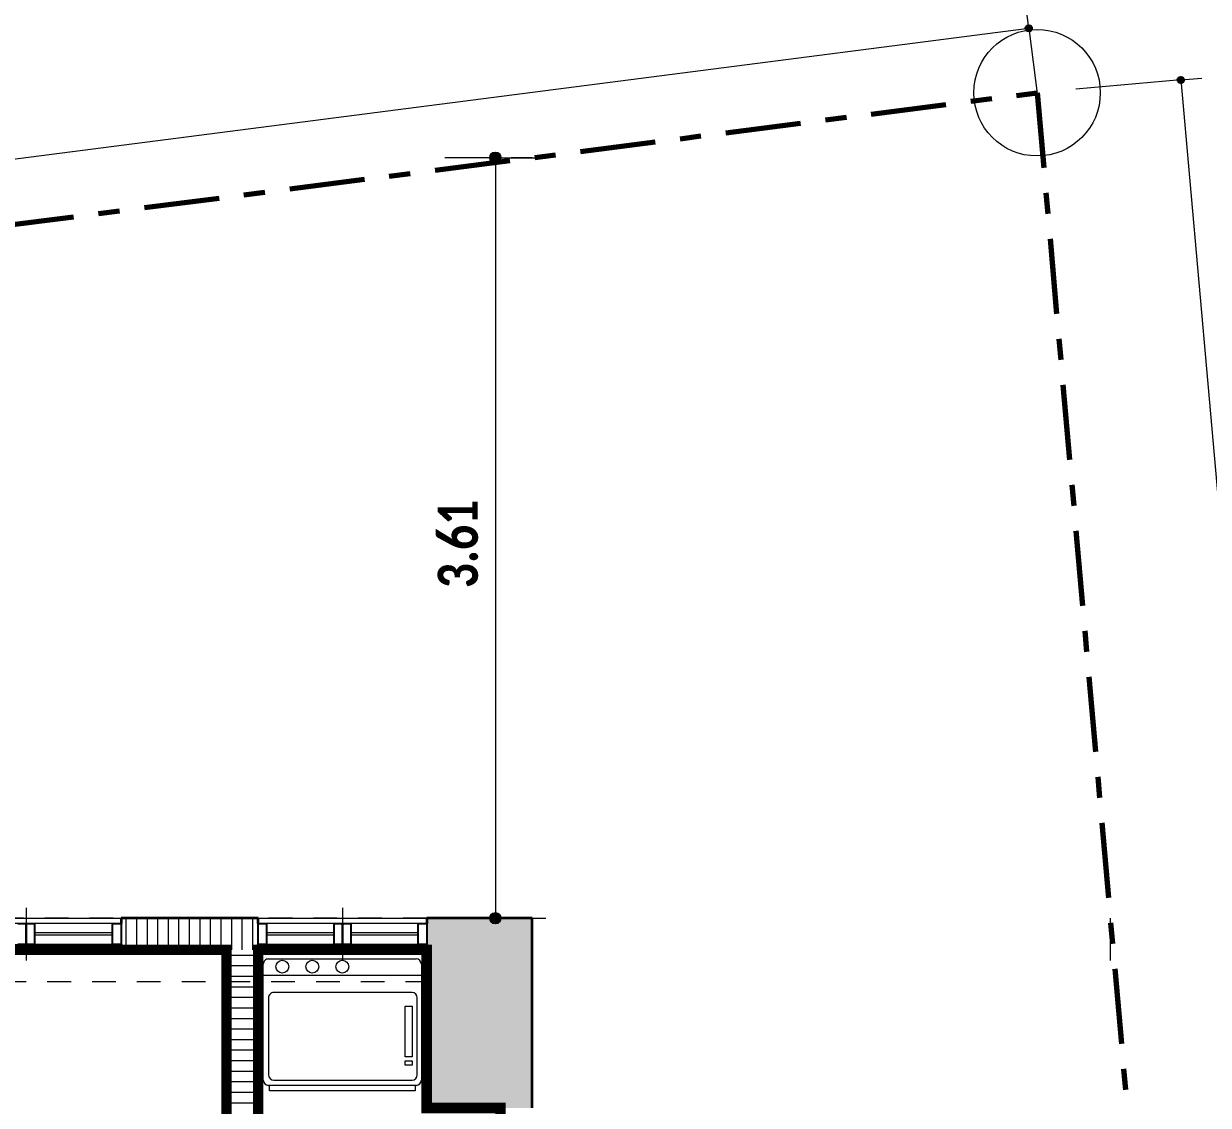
# Model space of a CAD drawing. Header units: metres. Extents: x -144 to 1000, y -717 to 29.
# Drawn here: x 751.24 to 756.86, y -549.25 to -544.12 of the extents above; entities that cross this region are included whole.
import ezdxf

# ---------------------------------------------------------------- set-up
doc = ezdxf.new("R2010")
doc.units = ezdxf.units.M
doc.linetypes.add('basculante modificado', pattern=[0.18, 0.1125, -0.0675])
doc.linetypes.add('Dash Dot 3_16_', pattern=[0.595313, 0.357187, -0.119063, 0, -0.119063])
doc.layers.get('0').update_dxf_attribs({"color": 1})
doc.layers.add('00-MEDICION', color=30, linetype='Continuous')
for name, color, linetype, lineweight in [('A-ANNO-DIMS', 1, 'Continuous', 9), ('A-DETL', 1, 'Continuous', 9), ('A-DETL-GENF', 1, 'Continuous', 9), ('A-DETL-THIN', 1, 'Continuous', 9), ('A-GLAZ', 1, 'Continuous', 9), ('A-WALL', 4, 'Continuous', 9), ('G-IMPT', 1, 'Continuous', 9), ('S-COLS', 7, 'Continuous', 9)]:
    doc.layers.add(name, color=color, linetype=linetype, lineweight=lineweight)
doc.layers.add('A-WALL-PATT', color=7, linetype='Continuous', lineweight=35, true_color=0x9c9c9c)
doc.styles.add('Calibri_B_7', font='calibrib.ttf', dxfattribs={"width": 0.8, "height": 0.18})

# ---------------------------------------------------------------- blocks, each defined once
blk = doc.blocks.new('LAVADORA TIPO - 12-lavadora_dwg_$0$AX-051-MB N2$0$AX-LAVADORA-V12-Nivel 13')
at = {"layer": 'G-IMPT'}
for p, q in [((33.0002, 13.2171), (33.7002, 13.2171)), ((33.7502, 13.2171), (33.7502, 13.2062)), ((32.9752, 12.6421), (32.9752, 13.1921)), ((33.7252, 13.1921), (33.7252, 12.6421)), ((32.9752, 13.1396), (33.7252, 13.1396)), ((33.6808, 13.0577), (33.0252, 13.0577)), ((33.0002, 13.0327), (33.0002, 12.6671)), ((33.7058, 12.6671), (33.7058, 13.0327)), ((33.7002, 12.6171), (33.0002, 12.6171)), ((33.0252, 12.6421), (33.6808, 12.6421)), ((33.7502, 12.6385), (33.7502, 12.6171))]:
    blk.add_line(p, q, dxfattribs=at)
at = {"layer": 'G-IMPT', "flags": 128}
for points in [[(33.6813, 12.752), (33.6478, 12.752), (33.6478, 12.9932), (33.6813, 12.9932)], [(33.6813, 12.7135), (33.6478, 12.7135), (33.6478, 12.7336), (33.6813, 12.7336)]]:
    blk.add_lwpolyline(points, close=True, dxfattribs=at)
blk.add_lwpolyline([(33.6962, 12.6171), (33.6962, 12.5921), (33.0042, 12.5921), (33.0042, 12.6171)], dxfattribs=at)
at = {"layer": 'G-IMPT'}
for centre in [(33.0655, 13.1801), (33.2079, 13.1801), (33.3502, 13.1801)]:
    blk.add_circle(centre, 0.0306, dxfattribs=at)
for centre, start, end in [((33.0002, 13.1921), 90, 180), ((33.7002, 13.1921), 0, 90), ((33.0252, 13.0327), 90, 180), ((33.6808, 13.0327), 360, 90), ((33.0252, 12.6671), 180, 270), ((33.6808, 12.6671), 270, 0), ((33.0002, 12.6421), 180, 270), ((33.7002, 12.6421), 270, 0)]:
    blk.add_arc(centre, 0.025, start, end, dxfattribs=at)
blk = doc.blocks.new('LAVADORA TIPO - 12-lavadora_dwg-V13-Nivel 13')
at = {"rotation": 89.99999999999997}
blk.add_blockref('LAVADORA TIPO - 12-lavadora_dwg_$0$AX-051-MB N2$0$AX-LAVADORA-V12-Nivel 13', (-2220.7545, 469.6061), dxfattribs=at)
blk = doc.blocks.new('F')
at = {"layer": 'A-ANNO-DIMS', "lineweight": 25, "true_color": 0x0000ff}
h = blk.add_hatch(color=5, dxfattribs=at)
edge = h.paths.add_edge_path()
edge.add_arc((758.5649, -487.6486), 0.015, 0, 360)
h = blk.add_hatch(color=5, dxfattribs=at)
edge = h.paths.add_edge_path()
edge.add_arc((759.2859, -487.8937), 0.015, 0, 360)
at = {"layer": 'S-COLS', "true_color": 0x5b5b5b}
h = blk.add_hatch(color=251, dxfattribs=at)
h.paths.add_polyline_path([(737.9091, -511.6194), (738.4091, -511.6194), (738.4091, -510.7194), (737.9091, -510.7194), (737.9091, -511.4434)])
h.paths.add_polyline_path([(756.2089, -511.6194), (756.2089, -510.7194), (755.7089, -510.7194), (755.7089, -511.6194), (756.1555, -511.6194)])
h.paths.add_polyline_path([(746.1091, -511.6194), (746.1091, -510.7194), (745.6091, -510.7194), (745.6091, -511.6194)])
h.paths.add_polyline_path([(737.9701, -503.9194), (738.409, -503.9194), (738.409, -503.2194), (737.909, -503.2194), (737.909, -503.9194)])
h.paths.add_polyline_path([(751.9092, -503.9194), (752.4092, -503.9194), (752.409, -500.7694), (751.9092, -500.7694), (751.9092, -503.7694)])
h.paths.add_polyline_path([(755.8092, -503.9194), (756.2092, -503.9194), (756.2092, -503.2194), (755.8092, -503.2194), (755.8092, -503.737)])
h.paths.add_polyline_path([(741.8089, -503.9194), (743.8091, -503.9194), (743.8087, -503.4194), (742.1089, -503.4194), (742.1089, -501.2694), (743.8092, -501.2694), (743.8092, -500.7694), (741.8089, -500.7694), (741.8089, -503.7722)])
h.paths.add_polyline_path([(746.1091, -503.9194), (746.1091, -503.0194), (745.6091, -503.0194), (745.6091, -503.9194), (745.7591, -503.9194)])
h.paths.add_polyline_path([(745.6092, -501.6694), (746.1092, -501.6694), (746.1092, -500.7694), (745.6092, -500.7694), (745.6092, -500.8094)])
h.paths.add_polyline_path([(737.9089, -501.4694), (738.4089, -501.4694), (738.4089, -500.7684), (737.9089, -500.7684), (737.9089, -500.8434)])
h.paths.add_polyline_path([(756.2091, -501.4694), (756.2092, -501.4694), (756.2091, -500.7684), (755.8092, -500.7694), (755.8092, -501.4694), (756.0848, -501.4694)])
h.paths.add_polyline_path([(745.6841, -492.7694), (746.1091, -492.7694), (746.1091, -491.8694), (745.6091, -491.8694), (745.6091, -492.7694)])
h.paths.add_polyline_path([(756.2091, -492.7694), (756.2091, -491.8694), (755.7091, -491.8694), (755.7091, -492.7694), (756.1341, -492.7694)])
h.paths.add_polyline_path([(739.0091, -492.1694), (739.0091, -491.6694), (738.1091, -491.6694), (738.1091, -492.1694), (738.6028, -492.1694)])
at = {"layer": 'A-ANNO-DIMS', "color": 5, "true_color": 0x0000ff}
for p, q in [((758.5649, -487.6486), (758.5521, -487.5494)), ((737.0894, -490.4124), (758.5649, -487.6486)), ((758.5649, -487.6486), (758.6287, -488.1445)), ((759.2859, -487.8937), (758.7879, -487.9379)), ((759.2859, -487.8937), (759.3855, -487.8849)), ((759.2859, -487.8937), (761.6863, -514.9675))]:
    blk.add_line(p, q, dxfattribs=at)
at = {"layer": 'A-ANNO-DIMS', "color": 5, "lineweight": 25, "true_color": 0x0000ff}
for centre in [(758.5649, -487.6486), (759.2859, -487.8937)]:
    blk.add_circle(centre, 0.015, dxfattribs=at)
at = {"layer": 'A-DETL', "color": 7, "linetype": 'Dash Dot 3_16_', "lineweight": 70}
for p, q in [((737.1288, -490.7179), (758.6042, -487.9542)), ((758.6042, -487.9542), (761.0046, -515.028))]:
    blk.add_line(p, q, dxfattribs=at)
at = {"layer": 'A-DETL', "color": 253, "true_color": 0xb6b6b6}
for p, q in [((756.2091, -488.2624), (756.1091, -488.2624)), ((758.9514, -491.8697), (758.9514, -492.0697))]:
    blk.add_line(p, q, dxfattribs=at)
at = {"layer": 'A-DETL', "color": 7, "linetype": 'basculante modificado'}
for p, q in [((755.7091, -491.8694), (746.1091, -491.8694)), ((748.809, -492.1694), (755.7091, -492.1694))]:
    blk.add_line(p, q, dxfattribs=at)
at = {"layer": 'A-DETL-GENF', "lineweight": 25}
for p, q in [((753.7687, -491.8947), (753.8087, -491.8947)), ((753.8087, -491.8947), (753.8087, -491.9947)), ((753.8087, -491.8947), (753.8487, -491.8947)), ((753.8087, -491.9947), (753.8087, -491.8947)), ((753.8487, -491.8947), (753.8487, -491.9947)), ((754.2187, -491.8947), (754.2587, -491.8947)), ((754.2187, -491.9947), (754.2187, -491.8947)), ((754.2587, -491.8947), (754.2587, -491.9947)), ((754.9091, -491.8947), (754.9491, -491.8947)), ((754.9091, -491.9947), (754.9091, -491.8947)), ((754.9491, -491.8947), (754.9491, -491.9947)), ((755.2691, -491.8947), (755.3091, -491.8947)), ((755.2691, -491.9947), (755.2691, -491.8947)), ((755.3091, -491.8947), (755.3091, -491.9947)), ((755.3091, -491.8947), (755.3491, -491.8947)), ((755.3091, -491.9947), (755.3091, -491.8947)), ((755.3491, -491.8947), (755.3491, -491.9947)), ((755.6691, -491.8947), (755.7091, -491.8947)), ((755.6691, -491.9947), (755.6691, -491.8947)), ((755.7091, -491.8947), (755.7091, -491.9947)), ((753.8087, -491.9947), (753.7687, -491.9947)), ((753.8487, -491.9947), (753.8087, -491.9947)), ((754.2587, -491.9947), (754.2187, -491.9947)), ((754.9491, -491.9947), (754.9091, -491.9947)), ((755.3091, -491.9947), (755.2691, -491.9947)), ((755.3491, -491.9947), (755.3091, -491.9947)), ((755.7091, -491.9947), (755.6691, -491.9947))]:
    blk.add_line(p, q, dxfattribs=at)
at = {"layer": 'A-DETL-GENF'}
for p, q in [((754.2187, -491.8947), (753.8487, -491.8947)), ((755.2691, -491.8947), (754.9491, -491.8947)), ((755.6691, -491.8947), (755.3491, -491.8947)), ((754.2187, -491.9397), (753.8487, -491.9397)), ((754.2187, -491.9497), (753.8487, -491.9497)), ((755.2691, -491.9397), (754.9491, -491.9397)), ((755.2691, -491.9497), (754.9491, -491.9497)), ((755.6691, -491.9397), (755.3491, -491.9397)), ((755.6691, -491.9497), (755.3491, -491.9497)), ((754.2187, -491.9947), (753.8487, -491.9947)), ((755.2691, -491.9947), (754.9491, -491.9947)), ((755.6691, -491.9947), (755.3491, -491.9947))]:
    blk.add_line(p, q, dxfattribs=at)
at = {"layer": 'A-DETL-THIN'}
blk.add_circle((758.6042, -487.9542), 0.3, dxfattribs=at)
at = {"layer": 'A-GLAZ'}
for p, q in [((753.8087, -491.8197), (753.8087, -492.0697)), ((755.3091, -491.8197), (755.3091, -492.0697)), ((753.8087, -491.8947), (753.3587, -491.8947)), ((753.8087, -491.9947), (753.8087, -491.8947)), ((753.8087, -491.9947), (753.8087, -491.8947)), ((754.2587, -491.8947), (753.8087, -491.8947)), ((754.2587, -491.9947), (754.2587, -491.8947)), ((754.9091, -491.9947), (754.9091, -491.8947)), ((755.3091, -491.8947), (754.9091, -491.8947)), ((755.3091, -491.9947), (755.3091, -491.8947)), ((755.3091, -491.9947), (755.3091, -491.8947)), ((755.7091, -491.8947), (755.3091, -491.8947)), ((755.7091, -491.9947), (755.7091, -491.8947)), ((753.3587, -491.9947), (753.8087, -491.9947)), ((753.8087, -491.9947), (754.2587, -491.9947)), ((754.9091, -491.9947), (755.3091, -491.9947)), ((755.3091, -491.9947), (755.7091, -491.9947))]:
    blk.add_line(p, q, dxfattribs=at)
at = {"layer": 'A-WALL'}
for p, q in [((753.3587, -491.8697), (754.2587, -491.8697)), ((754.9091, -491.8697), (755.7091, -491.8697)), ((754.2587, -492.0197), (753.3587, -492.0197)), ((755.7091, -492.0197), (754.9091, -492.0197))]:
    blk.add_line(p, q, dxfattribs=at)
at = {"layer": 'A-WALL', "lineweight": 35}
for p, q in [((754.9091, -491.8697), (754.2587, -491.8697)), ((754.2587, -491.8697), (754.2587, -491.8947)), ((754.9091, -491.8947), (754.9091, -491.8697)), ((754.2587, -491.9947), (754.2587, -492.0197)), ((754.2587, -492.0197), (754.7591, -492.0197)), ((754.7591, -492.0197), (754.7591, -493.0697)), ((754.9091, -493.0697), (754.9091, -491.9947))]:
    blk.add_line(p, q, dxfattribs=at)
at = {"layer": 'A-WALL-PATT', "color": 8, "lineweight": 5, "true_color": 0x727272}
for p, q in [((754.2837, -492.0197), (754.2837, -491.8697)), ((754.3337, -492.0197), (754.3337, -491.8697)), ((754.3837, -492.0197), (754.3837, -491.8697)), ((754.4337, -492.0197), (754.4337, -491.8697)), ((754.4837, -492.0197), (754.4837, -491.8697)), ((754.5337, -492.0197), (754.5337, -491.8697)), ((754.5837, -492.0197), (754.5837, -491.8697)), ((754.6337, -492.0197), (754.6337, -491.8697)), ((754.6837, -492.0197), (754.6837, -491.8697)), ((754.7337, -492.0197), (754.7337, -491.8697)), ((754.7837, -492.0197), (754.7837, -491.8697)), ((754.8337, -492.0197), (754.8337, -491.8697)), ((754.8837, -492.0197), (754.8837, -491.8697)), ((754.7591, -492.0445), (754.9091, -492.0445)), ((754.7591, -492.0945), (754.9091, -492.0945)), ((754.7591, -492.1445), (754.9091, -492.1445)), ((754.7591, -492.1945), (754.9091, -492.1945)), ((754.7591, -492.2445), (754.9091, -492.2445)), ((754.7591, -492.2945), (754.9091, -492.2945)), ((754.7591, -492.3445), (754.9091, -492.3445)), ((754.7591, -492.3945), (754.9091, -492.3945)), ((754.7591, -492.4445), (754.9091, -492.4445)), ((754.7591, -492.4945), (754.9091, -492.4945)), ((754.7591, -492.5445), (754.9091, -492.5445)), ((754.7591, -492.5945), (754.9091, -492.5945)), ((754.7591, -492.6445), (754.9091, -492.6445)), ((754.7591, -492.6945), (754.9091, -492.6945)), ((754.7591, -492.7445), (754.9091, -492.7445))]:
    blk.add_line(p, q, dxfattribs=at)
at = {"layer": 'S-COLS', "lineweight": 35}
for p, q in [((756.2091, -491.8694), (755.7091, -491.8694)), ((755.7091, -491.8694), (755.7091, -491.8947)), ((756.2091, -492.7694), (756.2091, -491.8694)), ((755.7091, -491.9947), (755.7091, -492.7694))]:
    blk.add_line(p, q, dxfattribs=at)
at = {"rotation": 269.9999999999997}
blk.add_blockref('LAVADORA TIPO - 12-lavadora_dwg-V13-Nivel 13', (252.3522, -2726.0342), dxfattribs=at)
blk = doc.blocks.new('OOOO')
at = {"layer": 'A-ANNO-DIMS', "lineweight": 25, "true_color": 0x0000ff}
h = blk.add_hatch(color=5, dxfattribs=at)
edge = h.paths.add_edge_path()
edge.add_arc((614.4115, -488.2175), 0.025, 0, 360)
h = blk.add_hatch(color=5, dxfattribs=at)
edge = h.paths.add_edge_path()
edge.add_arc((614.4115, -491.8246), 0.025, 0, 360)
at = {"layer": 'A-ANNO-DIMS', "color": 5, "true_color": 0x0000ff}
for p, q in [((614.4115, -488.2175), (614.1715, -488.2175)), ((614.4115, -488.2175), (614.4115, -491.8246)), ((614.4115, -488.2175), (614.6515, -488.2175)), ((614.4115, -491.8246), (614.1715, -491.8246)), ((614.4115, -491.8246), (614.6515, -491.8246))]:
    blk.add_line(p, q, dxfattribs=at)
at = {"layer": 'A-ANNO-DIMS', "color": 5, "lineweight": 25, "true_color": 0x0000ff}
for centre in [(614.4115, -488.2175), (614.4115, -491.8246)]:
    blk.add_circle(centre, 0.025, dxfattribs=at)
at = {"layer": 'A-DETL', "color": 253, "true_color": 0xb6b6b6}
blk.add_line((614.586, -488.2175), (614.486, -488.2175), dxfattribs=at)
at = {"layer": 'A-DETL-GENF', "lineweight": 25}
blk.add_line((614.046, -491.8498), (614.086, -491.8498), dxfattribs=at)
at = {"layer": 'S-COLS', "lineweight": 35}
for p, q in [((614.586, -491.8246), (614.086, -491.8246)), ((614.086, -491.8246), (614.086, -491.8498))]:
    blk.add_line(p, q, dxfattribs=at)
at = {"layer": 'A-ANNO-DIMS', "color": 5, "true_color": 0x0000ff, "insert": (614.1382, -490.2594), "char_height": 0.19, "width": 0.572076, "attachment_point": 1, "rotation": 90, "line_spacing_factor": 1.158048, "style": 'Calibri_B_7'}
blk.add_mtext('3.61', dxfattribs=at)

msp = doc.modelspace()

# ---------------------------------------------------------------- linework, layer by layer
at = {"layer": '00-MEDICION', "const_width": 0.05}
for points in [[(750.3008, -548.5143), (752.2008, -548.5143), (752.2008, -549.5643)], [(752.3508, -549.5643), (752.3508, -548.5143), (753.1508, -548.5143), (753.1508, -549.264), (753.5008, -549.264), (753.5008, -549.864)]]:
    msp.add_lwpolyline(points, dxfattribs=at)

# ---------------------------------------------------------------- block references
at = {"color": 3}
for name, p in [('F', (-2.5583, -56.4946)), ('OOOO', (139.0648, -56.5395))]:
    msp.add_blockref(name, p, dxfattribs=at)

doc.saveas('drawing.dxf')
